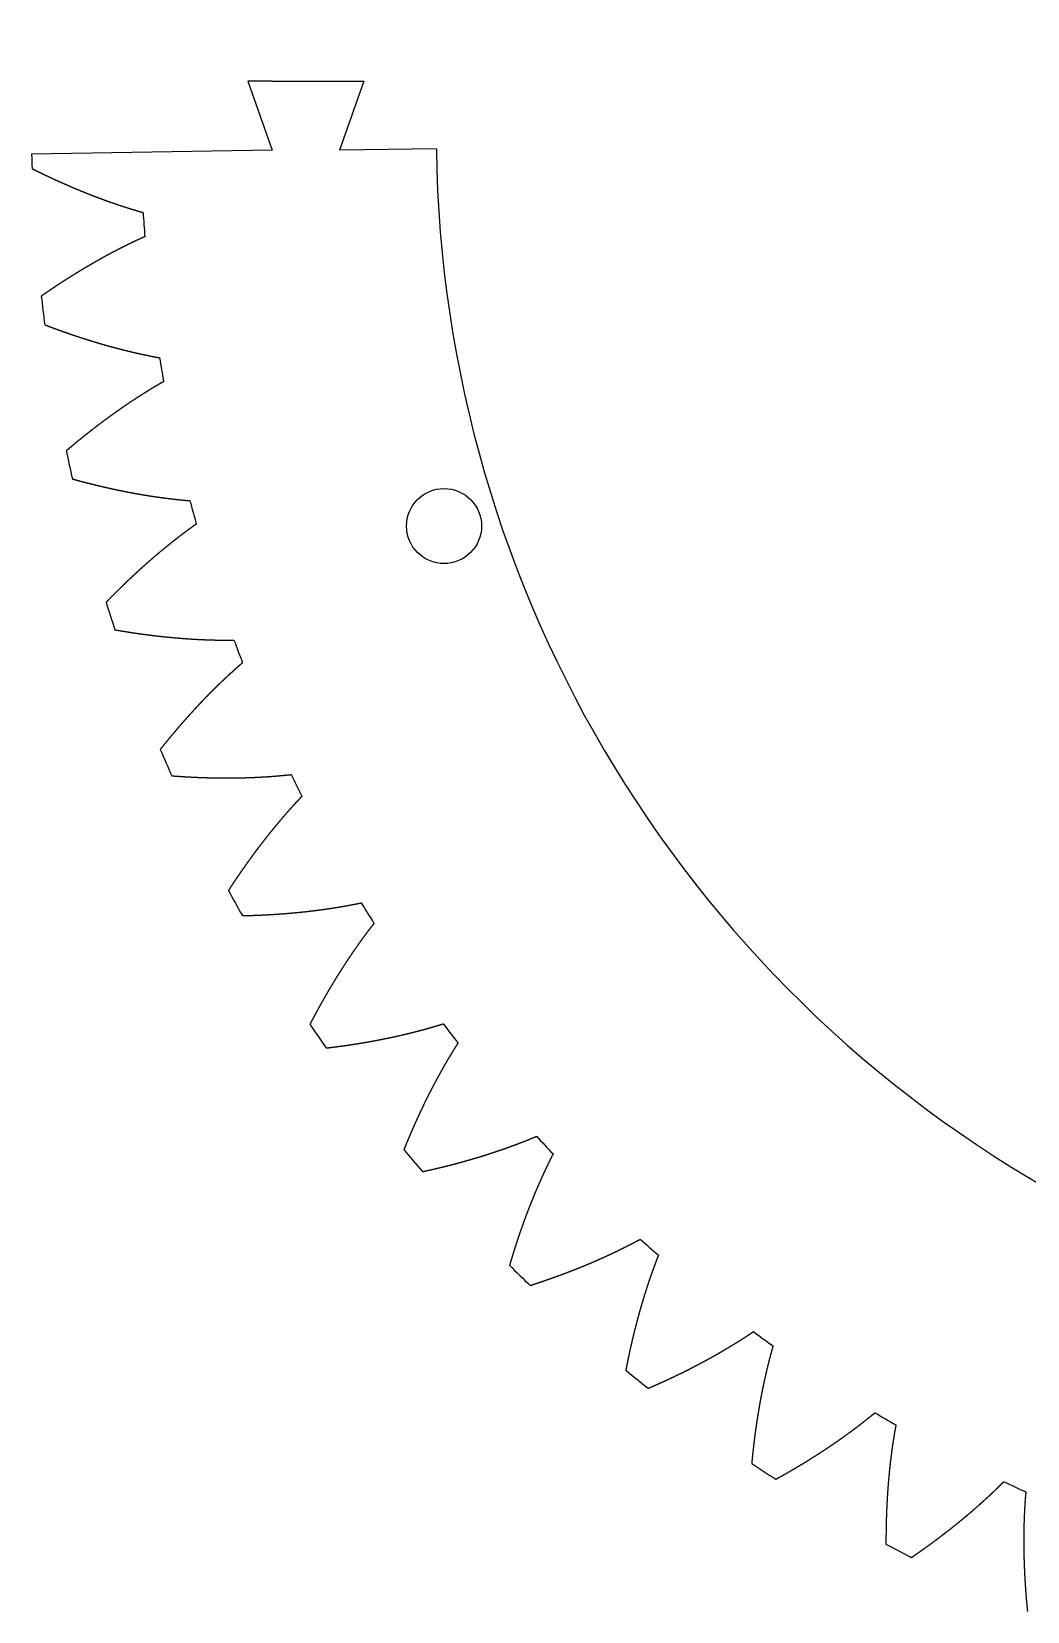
# Model space of a CAD drawing. Header units: millimetres. Extents: x 152 to 351, y -137 to 85.
# Drawn here: x 153.8 to 195, y -3.9 to 61.3 of the extents above; entities that cross this region are included whole.
import ezdxf

# ---------------------------------------------------------------- set-up
doc = ezdxf.new("R2010")
doc.units = ezdxf.units.MM
doc.header["$MEASUREMENT"] = 0

msp = doc.modelspace()

# ---------------------------------------------------------------- linework, layer by layer
at = {"linetype": 'Continuous'}
for p, q in [((163.769, 59.294), (162.769, 59.294)), ((162.769, 59.294), (163.769, 56.434)), ((163.769, 59.294), (166.565, 59.294)), ((166.565, 59.294), (167.565, 59.294)), ((167.565, 59.294), (166.565, 56.434)), ((163.769, 56.434), (153.83, 56.271)), ((170.565, 56.486), (166.565, 56.434))]:
    msp.add_line(p, q, dxfattribs=at)
msp.add_circle((170.88, 40.907), 1.55)
msp.add_circle((170.88, 40.907), 1.55)
for centre, radius, start, end in [((220.811, 57.13), 50.25, 180.73505, 4.80118), ((220.811, 57.13), 50.25, 180.73505, 4.80118), ((220.811, 57.89), 67, 181.38462, 181.89306), ((220.811, 57.89), 67, 181.38462, 181.89306), ((220.811, 57.89), 62.5, 183.69544, 184.61225), ((220.811, 57.89), 62.5, 183.69544, 184.61225), ((220.811, 57.89), 67, 186.41463, 187.43152), ((220.811, 57.89), 67, 186.41463, 187.43152), ((220.811, 57.89), 62.5, 189.2339, 190.15072), ((220.811, 57.89), 62.5, 189.2339, 190.15072), ((220.811, 57.89), 67, 191.95309, 192.96998), ((220.811, 57.89), 67, 191.95309, 192.96998), ((220.811, 57.89), 62.5, 194.77236, 195.68918), ((220.811, 57.89), 62.5, 194.77236, 195.68918), ((220.811, 57.89), 67, 197.49156, 198.50844), ((220.811, 57.89), 67, 197.49156, 198.50844), ((220.811, 57.89), 62.5, 200.31082, 201.22764), ((220.811, 57.89), 62.5, 200.31082, 201.22764), ((220.811, 57.89), 67, 203.03002, 204.04691), ((220.811, 57.89), 67, 203.03002, 204.04691), ((220.811, 57.89), 62.5, 205.84929, 206.7661), ((220.811, 57.89), 62.5, 205.84929, 206.7661), ((220.811, 57.89), 67, 208.56848, 209.58537), ((220.811, 57.89), 67, 208.56848, 209.58537), ((220.811, 57.89), 62.5, 211.38775, 212.30456), ((220.811, 57.89), 62.5, 211.38775, 212.30456), ((220.811, 57.89), 67, 214.10694, 215.12383), ((220.811, 57.89), 67, 214.10694, 215.12383), ((220.811, 57.89), 62.5, 216.92621, 217.84302), ((220.811, 57.89), 62.5, 216.92621, 217.84302), ((220.811, 57.89), 62.5, 222.46467, 223.38148), ((220.811, 57.89), 62.5, 222.46467, 223.38148), ((220.811, 57.89), 67, 219.6454, 220.66229), ((220.811, 57.89), 67, 219.6454, 220.66229), ((220.811, 57.89), 62.5, 228.00313, 228.91995), ((220.811, 57.89), 62.5, 228.00313, 228.91995), ((220.811, 57.89), 67, 225.18386, 226.20075), ((220.811, 57.89), 67, 225.18386, 226.20075), ((220.811, 57.89), 62.5, 233.54159, 234.45841), ((220.811, 57.89), 62.5, 233.54159, 234.45841), ((220.811, 57.89), 67, 230.72233, 231.73921), ((220.811, 57.89), 67, 230.72233, 231.73921), ((220.811, 57.89), 62.5, 239.08006, 239.99687), ((220.811, 57.89), 62.5, 239.08006, 239.99687), ((220.811, 57.89), 67, 236.26079, 237.27768), ((220.811, 57.89), 67, 236.26079, 237.27768), ((220.811, 57.89), 62.5, 244.61852, 245.53533), ((220.811, 57.89), 62.5, 244.61852, 245.53533), ((220.811, 57.89), 67, 241.79925, 242.81614), ((220.811, 57.89), 67, 241.79925, 242.81614)]:
    msp.add_arc(centre, radius, start, end)
for points in [[(153.847, 55.677), (153.867, 55.667), (153.907, 55.647), (153.968, 55.617), (154.048, 55.577), (154.149, 55.528), (154.25, 55.479), (154.351, 55.43), (154.452, 55.382), (154.553, 55.335), (154.654, 55.288), (154.755, 55.241), (154.856, 55.195), (154.958, 55.149), (155.059, 55.103), (155.161, 55.058), (155.262, 55.014), (155.364, 54.969), (155.465, 54.926), (155.567, 54.882), (155.669, 54.839), (155.771, 54.797), (155.873, 54.755), (155.975, 54.714), (156.077, 54.672), (156.179, 54.632), (156.281, 54.592), (156.384, 54.552), (156.486, 54.513), (156.588, 54.474), (156.691, 54.436), (156.793, 54.398), (156.896, 54.361), (156.998, 54.324), (157.101, 54.287), (157.204, 54.252), (157.307, 54.216), (157.409, 54.181), (157.512, 54.147), (157.615, 54.113), (157.718, 54.08), (157.821, 54.047), (157.924, 54.015), (158.028, 53.983), (158.131, 53.952), (158.234, 53.921), (158.317, 53.897), (158.379, 53.879), (158.42, 53.868), (158.441, 53.862)], [(153.847, 55.677), (153.867, 55.667), (153.907, 55.647), (153.968, 55.617), (154.048, 55.577), (154.149, 55.528), (154.25, 55.479), (154.351, 55.43), (154.452, 55.382), (154.553, 55.335), (154.654, 55.288), (154.755, 55.241), (154.856, 55.195), (154.958, 55.149), (155.059, 55.103), (155.161, 55.058), (155.262, 55.014), (155.364, 54.969), (155.465, 54.926), (155.567, 54.882), (155.669, 54.839), (155.771, 54.797), (155.873, 54.755), (155.975, 54.714), (156.077, 54.672), (156.179, 54.632), (156.281, 54.592), (156.384, 54.552), (156.486, 54.513), (156.588, 54.474), (156.691, 54.436), (156.793, 54.398), (156.896, 54.361), (156.998, 54.324), (157.101, 54.287), (157.204, 54.252), (157.307, 54.216), (157.409, 54.181), (157.512, 54.147), (157.615, 54.113), (157.718, 54.08), (157.821, 54.047), (157.924, 54.015), (158.028, 53.983), (158.131, 53.952), (158.234, 53.921), (158.317, 53.897), (158.379, 53.879), (158.42, 53.868), (158.441, 53.862)], [(158.513, 52.864), (158.493, 52.855), (158.454, 52.838), (158.395, 52.811), (158.317, 52.775), (158.219, 52.73), (158.122, 52.684), (158.024, 52.638), (157.927, 52.591), (157.83, 52.544), (157.733, 52.496), (157.636, 52.448), (157.539, 52.399), (157.442, 52.35), (157.346, 52.3), (157.249, 52.249), (157.153, 52.199), (157.057, 52.147), (156.96, 52.096), (156.865, 52.043), (156.769, 51.991), (156.673, 51.938), (156.577, 51.884), (156.482, 51.83), (156.387, 51.775), (156.291, 51.72), (156.196, 51.665), (156.101, 51.609), (156.006, 51.553), (155.912, 51.496), (155.817, 51.439), (155.723, 51.382), (155.628, 51.324), (155.534, 51.265), (155.44, 51.206), (155.346, 51.147), (155.253, 51.087), (155.159, 51.027), (155.065, 50.967), (154.972, 50.906), (154.879, 50.845), (154.786, 50.783), (154.693, 50.721), (154.6, 50.658), (154.507, 50.596), (154.415, 50.532), (154.341, 50.481), (154.285, 50.443), (154.248, 50.417), (154.23, 50.405)], [(158.513, 52.864), (158.493, 52.855), (158.454, 52.838), (158.395, 52.811), (158.317, 52.775), (158.219, 52.73), (158.122, 52.684), (158.024, 52.638), (157.927, 52.591), (157.83, 52.544), (157.733, 52.496), (157.636, 52.448), (157.539, 52.399), (157.442, 52.35), (157.346, 52.3), (157.249, 52.249), (157.153, 52.199), (157.057, 52.147), (156.96, 52.096), (156.865, 52.043), (156.769, 51.991), (156.673, 51.938), (156.577, 51.884), (156.482, 51.83), (156.387, 51.775), (156.291, 51.72), (156.196, 51.665), (156.101, 51.609), (156.006, 51.553), (155.912, 51.496), (155.817, 51.439), (155.723, 51.382), (155.628, 51.324), (155.534, 51.265), (155.44, 51.206), (155.346, 51.147), (155.253, 51.087), (155.159, 51.027), (155.065, 50.967), (154.972, 50.906), (154.879, 50.845), (154.786, 50.783), (154.693, 50.721), (154.6, 50.658), (154.507, 50.596), (154.415, 50.532), (154.341, 50.481), (154.285, 50.443), (154.248, 50.417), (154.23, 50.405)], [(154.373, 49.224), (154.394, 49.216), (154.436, 49.2), (154.499, 49.176), (154.583, 49.144), (154.688, 49.105), (154.793, 49.066), (154.898, 49.028), (155.004, 48.99), (155.109, 48.952), (155.214, 48.915), (155.319, 48.878), (155.424, 48.842), (155.53, 48.806), (155.635, 48.77), (155.74, 48.735), (155.846, 48.701), (155.951, 48.666), (156.057, 48.633), (156.162, 48.599), (156.268, 48.567), (156.373, 48.534), (156.479, 48.502), (156.584, 48.471), (156.69, 48.44), (156.795, 48.409), (156.901, 48.379), (157.006, 48.349), (157.112, 48.32), (157.218, 48.292), (157.323, 48.263), (157.429, 48.236), (157.535, 48.208), (157.641, 48.182), (157.746, 48.155), (157.852, 48.13), (157.958, 48.104), (158.063, 48.08), (158.169, 48.055), (158.275, 48.032), (158.381, 48.008), (158.486, 47.986), (158.592, 47.964), (158.698, 47.942), (158.803, 47.921), (158.909, 47.9), (158.994, 47.884), (159.057, 47.872), (159.099, 47.865), (159.12, 47.861)], [(154.373, 49.224), (154.394, 49.216), (154.436, 49.2), (154.499, 49.176), (154.583, 49.144), (154.688, 49.105), (154.793, 49.066), (154.898, 49.028), (155.004, 48.99), (155.109, 48.952), (155.214, 48.915), (155.319, 48.878), (155.424, 48.842), (155.53, 48.806), (155.635, 48.77), (155.74, 48.735), (155.846, 48.701), (155.951, 48.666), (156.057, 48.633), (156.162, 48.599), (156.268, 48.567), (156.373, 48.534), (156.479, 48.502), (156.584, 48.471), (156.69, 48.44), (156.795, 48.409), (156.901, 48.379), (157.006, 48.349), (157.112, 48.32), (157.218, 48.292), (157.323, 48.263), (157.429, 48.236), (157.535, 48.208), (157.641, 48.182), (157.746, 48.155), (157.852, 48.13), (157.958, 48.104), (158.063, 48.08), (158.169, 48.055), (158.275, 48.032), (158.381, 48.008), (158.486, 47.986), (158.592, 47.964), (158.698, 47.942), (158.803, 47.921), (158.909, 47.9), (158.994, 47.884), (159.057, 47.872), (159.099, 47.865), (159.12, 47.861)], [(159.289, 46.875), (159.27, 46.864), (159.233, 46.843), (159.177, 46.811), (159.103, 46.768), (159.01, 46.713), (158.917, 46.658), (158.824, 46.603), (158.732, 46.547), (158.64, 46.49), (158.548, 46.433), (158.456, 46.376), (158.364, 46.318), (158.273, 46.259), (158.181, 46.201), (158.09, 46.141), (157.999, 46.081), (157.908, 46.021), (157.818, 45.96), (157.727, 45.899), (157.637, 45.837), (157.547, 45.775), (157.457, 45.713), (157.367, 45.65), (157.277, 45.586), (157.188, 45.522), (157.099, 45.458), (157.01, 45.393), (156.921, 45.328), (156.832, 45.262), (156.743, 45.196), (156.655, 45.13), (156.567, 45.063), (156.478, 44.996), (156.391, 44.928), (156.303, 44.86), (156.215, 44.792), (156.128, 44.723), (156.041, 44.654), (155.954, 44.584), (155.867, 44.514), (155.78, 44.444), (155.693, 44.373), (155.607, 44.302), (155.521, 44.23), (155.435, 44.159), (155.366, 44.101), (155.315, 44.057), (155.28, 44.028), (155.263, 44.014)], [(159.289, 46.875), (159.27, 46.864), (159.233, 46.843), (159.177, 46.811), (159.103, 46.768), (159.01, 46.713), (158.917, 46.658), (158.824, 46.603), (158.732, 46.547), (158.64, 46.49), (158.548, 46.433), (158.456, 46.376), (158.364, 46.318), (158.273, 46.259), (158.181, 46.201), (158.09, 46.141), (157.999, 46.081), (157.908, 46.021), (157.818, 45.96), (157.727, 45.899), (157.637, 45.837), (157.547, 45.775), (157.457, 45.713), (157.367, 45.65), (157.277, 45.586), (157.188, 45.522), (157.099, 45.458), (157.01, 45.393), (156.921, 45.328), (156.832, 45.262), (156.743, 45.196), (156.655, 45.13), (156.567, 45.063), (156.478, 44.996), (156.391, 44.928), (156.303, 44.86), (156.215, 44.792), (156.128, 44.723), (156.041, 44.654), (155.954, 44.584), (155.867, 44.514), (155.78, 44.444), (155.693, 44.373), (155.607, 44.302), (155.521, 44.23), (155.435, 44.159), (155.366, 44.101), (155.315, 44.057), (155.28, 44.028), (155.263, 44.014)], [(155.52, 42.852), (155.542, 42.846), (155.585, 42.834), (155.65, 42.817), (155.737, 42.793), (155.845, 42.764), (155.953, 42.736), (156.061, 42.708), (156.17, 42.68), (156.278, 42.653), (156.386, 42.626), (156.495, 42.599), (156.603, 42.573), (156.711, 42.548), (156.819, 42.523), (156.928, 42.498), (157.036, 42.474), (157.144, 42.45), (157.252, 42.426), (157.36, 42.403), (157.469, 42.381), (157.577, 42.359), (157.685, 42.337), (157.793, 42.316), (157.901, 42.295), (158.009, 42.275), (158.117, 42.255), (158.225, 42.236), (158.333, 42.217), (158.441, 42.199), (158.549, 42.181), (158.657, 42.164), (158.765, 42.147), (158.872, 42.13), (158.98, 42.114), (159.088, 42.099), (159.196, 42.084), (159.303, 42.069), (159.411, 42.055), (159.518, 42.042), (159.626, 42.029), (159.733, 42.017), (159.841, 42.005), (159.948, 41.994), (160.055, 41.983), (160.162, 41.973), (160.248, 41.965), (160.312, 41.959), (160.355, 41.956), (160.376, 41.954)], [(155.52, 42.852), (155.542, 42.846), (155.585, 42.834), (155.65, 42.817), (155.737, 42.793), (155.845, 42.764), (155.953, 42.736), (156.061, 42.708), (156.17, 42.68), (156.278, 42.653), (156.386, 42.626), (156.495, 42.599), (156.603, 42.573), (156.711, 42.548), (156.819, 42.523), (156.928, 42.498), (157.036, 42.474), (157.144, 42.45), (157.252, 42.426), (157.36, 42.403), (157.469, 42.381), (157.577, 42.359), (157.685, 42.337), (157.793, 42.316), (157.901, 42.295), (158.009, 42.275), (158.117, 42.255), (158.225, 42.236), (158.333, 42.217), (158.441, 42.199), (158.549, 42.181), (158.657, 42.164), (158.765, 42.147), (158.872, 42.13), (158.98, 42.114), (159.088, 42.099), (159.196, 42.084), (159.303, 42.069), (159.411, 42.055), (159.518, 42.042), (159.626, 42.029), (159.733, 42.017), (159.841, 42.005), (159.948, 41.994), (160.055, 41.983), (160.162, 41.973), (160.248, 41.965), (160.312, 41.959), (160.355, 41.956), (160.376, 41.954)], [(160.639, 40.989), (160.622, 40.976), (160.587, 40.952), (160.534, 40.914), (160.464, 40.864), (160.377, 40.801), (160.29, 40.737), (160.203, 40.673), (160.117, 40.608), (160.03, 40.543), (159.944, 40.478), (159.858, 40.412), (159.773, 40.345), (159.687, 40.278), (159.602, 40.211), (159.517, 40.143), (159.432, 40.074), (159.348, 40.005), (159.263, 39.936), (159.179, 39.867), (159.095, 39.796), (159.011, 39.726), (158.928, 39.655), (158.845, 39.583), (158.762, 39.512), (158.679, 39.439), (158.596, 39.367), (158.514, 39.294), (158.431, 39.22), (158.349, 39.147), (158.267, 39.072), (158.186, 38.998), (158.104, 38.923), (158.023, 38.847), (157.942, 38.771), (157.861, 38.695), (157.781, 38.619), (157.701, 38.542), (157.62, 38.464), (157.54, 38.387), (157.461, 38.309), (157.381, 38.23), (157.302, 38.152), (157.223, 38.072), (157.144, 37.993), (157.065, 37.913), (157.002, 37.849), (156.955, 37.801), (156.924, 37.768), (156.909, 37.752)], [(160.639, 40.989), (160.622, 40.976), (160.587, 40.952), (160.534, 40.914), (160.464, 40.864), (160.377, 40.801), (160.29, 40.737), (160.203, 40.673), (160.117, 40.608), (160.03, 40.543), (159.944, 40.478), (159.858, 40.412), (159.773, 40.345), (159.687, 40.278), (159.602, 40.211), (159.517, 40.143), (159.432, 40.074), (159.348, 40.005), (159.263, 39.936), (159.179, 39.867), (159.095, 39.796), (159.011, 39.726), (158.928, 39.655), (158.845, 39.583), (158.762, 39.512), (158.679, 39.439), (158.596, 39.367), (158.514, 39.294), (158.431, 39.22), (158.349, 39.147), (158.267, 39.072), (158.186, 38.998), (158.104, 38.923), (158.023, 38.847), (157.942, 38.771), (157.861, 38.695), (157.781, 38.619), (157.701, 38.542), (157.62, 38.464), (157.54, 38.387), (157.461, 38.309), (157.381, 38.23), (157.302, 38.152), (157.223, 38.072), (157.144, 37.993), (157.065, 37.913), (157.002, 37.849), (156.955, 37.801), (156.924, 37.768), (156.909, 37.752)], [(157.276, 36.621), (157.298, 36.617), (157.342, 36.61), (157.409, 36.598), (157.497, 36.583), (157.608, 36.565), (157.719, 36.547), (157.829, 36.529), (157.939, 36.512), (158.05, 36.495), (158.16, 36.479), (158.271, 36.463), (158.381, 36.448), (158.491, 36.433), (158.601, 36.418), (158.711, 36.404), (158.822, 36.39), (158.932, 36.377), (159.041, 36.364), (159.151, 36.352), (159.261, 36.34), (159.371, 36.328), (159.481, 36.317), (159.59, 36.307), (159.7, 36.297), (159.809, 36.287), (159.919, 36.278), (160.028, 36.269), (160.137, 36.26), (160.247, 36.253), (160.356, 36.245), (160.465, 36.238), (160.574, 36.232), (160.683, 36.226), (160.791, 36.22), (160.9, 36.215), (161.009, 36.211), (161.117, 36.207), (161.226, 36.203), (161.334, 36.2), (161.442, 36.198), (161.55, 36.196), (161.658, 36.195), (161.766, 36.194), (161.874, 36.193), (161.982, 36.193), (162.068, 36.194), (162.132, 36.195), (162.175, 36.195), (162.197, 36.195)], [(157.276, 36.621), (157.298, 36.617), (157.342, 36.61), (157.409, 36.598), (157.497, 36.583), (157.608, 36.565), (157.719, 36.547), (157.829, 36.529), (157.939, 36.512), (158.05, 36.495), (158.16, 36.479), (158.271, 36.463), (158.381, 36.448), (158.491, 36.433), (158.601, 36.418), (158.711, 36.404), (158.822, 36.39), (158.932, 36.377), (159.041, 36.364), (159.151, 36.352), (159.261, 36.34), (159.371, 36.328), (159.481, 36.317), (159.59, 36.307), (159.7, 36.297), (159.809, 36.287), (159.919, 36.278), (160.028, 36.269), (160.137, 36.26), (160.247, 36.253), (160.356, 36.245), (160.465, 36.238), (160.574, 36.232), (160.683, 36.226), (160.791, 36.22), (160.9, 36.215), (161.009, 36.211), (161.117, 36.207), (161.226, 36.203), (161.334, 36.2), (161.442, 36.198), (161.55, 36.196), (161.658, 36.195), (161.766, 36.194), (161.874, 36.193), (161.982, 36.193), (162.068, 36.194), (162.132, 36.195), (162.175, 36.195), (162.197, 36.195)], [(162.551, 35.26), (162.535, 35.246), (162.502, 35.218), (162.454, 35.176), (162.389, 35.119), (162.308, 35.048), (162.228, 34.976), (162.148, 34.904), (162.068, 34.831), (161.988, 34.758), (161.909, 34.684), (161.83, 34.61), (161.751, 34.536), (161.672, 34.461), (161.594, 34.386), (161.516, 34.31), (161.438, 34.234), (161.361, 34.157), (161.283, 34.08), (161.206, 34.002), (161.13, 33.924), (161.053, 33.846), (160.977, 33.767), (160.901, 33.688), (160.825, 33.609), (160.749, 33.529), (160.674, 33.449), (160.599, 33.368), (160.524, 33.287), (160.45, 33.206), (160.376, 33.124), (160.302, 33.042), (160.228, 32.959), (160.154, 32.876), (160.081, 32.793), (160.008, 32.709), (159.935, 32.625), (159.863, 32.541), (159.79, 32.456), (159.718, 32.371), (159.646, 32.286), (159.575, 32.2), (159.503, 32.114), (159.432, 32.028), (159.361, 31.941), (159.291, 31.854), (159.235, 31.784), (159.192, 31.731), (159.164, 31.696), (159.15, 31.679)], [(162.551, 35.26), (162.535, 35.246), (162.502, 35.218), (162.454, 35.176), (162.389, 35.119), (162.308, 35.048), (162.228, 34.976), (162.148, 34.904), (162.068, 34.831), (161.988, 34.758), (161.909, 34.684), (161.83, 34.61), (161.751, 34.536), (161.672, 34.461), (161.594, 34.386), (161.516, 34.31), (161.438, 34.234), (161.361, 34.157), (161.283, 34.08), (161.206, 34.002), (161.13, 33.924), (161.053, 33.846), (160.977, 33.767), (160.901, 33.688), (160.825, 33.609), (160.749, 33.529), (160.674, 33.449), (160.599, 33.368), (160.524, 33.287), (160.45, 33.206), (160.376, 33.124), (160.302, 33.042), (160.228, 32.959), (160.154, 32.876), (160.081, 32.793), (160.008, 32.709), (159.935, 32.625), (159.863, 32.541), (159.79, 32.456), (159.718, 32.371), (159.646, 32.286), (159.575, 32.2), (159.503, 32.114), (159.432, 32.028), (159.361, 31.941), (159.291, 31.854), (159.235, 31.784), (159.192, 31.731), (159.164, 31.696), (159.15, 31.679)], [(159.625, 30.589), (159.648, 30.587), (159.693, 30.583), (159.76, 30.578), (159.849, 30.572), (159.961, 30.564), (160.073, 30.557), (160.185, 30.55), (160.296, 30.544), (160.408, 30.538), (160.519, 30.532), (160.631, 30.527), (160.742, 30.523), (160.853, 30.518), (160.964, 30.514), (161.075, 30.511), (161.186, 30.508), (161.297, 30.505), (161.407, 30.503), (161.518, 30.501), (161.628, 30.5), (161.739, 30.499), (161.849, 30.499), (161.959, 30.499), (162.069, 30.499), (162.179, 30.5), (162.289, 30.502), (162.399, 30.503), (162.508, 30.506), (162.618, 30.508), (162.727, 30.512), (162.836, 30.515), (162.945, 30.519), (163.054, 30.524), (163.163, 30.529), (163.272, 30.534), (163.38, 30.54), (163.489, 30.547), (163.597, 30.554), (163.705, 30.561), (163.813, 30.569), (163.921, 30.578), (164.028, 30.587), (164.136, 30.596), (164.243, 30.606), (164.35, 30.617), (164.436, 30.626), (164.5, 30.633), (164.543, 30.637), (164.564, 30.64)], [(159.625, 30.589), (159.648, 30.587), (159.693, 30.583), (159.76, 30.578), (159.849, 30.572), (159.961, 30.564), (160.073, 30.557), (160.185, 30.55), (160.296, 30.544), (160.408, 30.538), (160.519, 30.532), (160.631, 30.527), (160.742, 30.523), (160.853, 30.518), (160.964, 30.514), (161.075, 30.511), (161.186, 30.508), (161.297, 30.505), (161.407, 30.503), (161.518, 30.501), (161.628, 30.5), (161.739, 30.499), (161.849, 30.499), (161.959, 30.499), (162.069, 30.499), (162.179, 30.5), (162.289, 30.502), (162.399, 30.503), (162.508, 30.506), (162.618, 30.508), (162.727, 30.512), (162.836, 30.515), (162.945, 30.519), (163.054, 30.524), (163.163, 30.529), (163.272, 30.534), (163.38, 30.54), (163.489, 30.547), (163.597, 30.554), (163.705, 30.561), (163.813, 30.569), (163.921, 30.578), (164.028, 30.587), (164.136, 30.596), (164.243, 30.606), (164.35, 30.617), (164.436, 30.626), (164.5, 30.633), (164.543, 30.637), (164.564, 30.64)], [(165.007, 29.743), (164.992, 29.728), (164.963, 29.697), (164.918, 29.65), (164.859, 29.587), (164.786, 29.508), (164.713, 29.429), (164.64, 29.349), (164.568, 29.269), (164.495, 29.189), (164.423, 29.108), (164.352, 29.027), (164.281, 28.945), (164.21, 28.863), (164.139, 28.78), (164.069, 28.697), (163.999, 28.614), (163.929, 28.53), (163.859, 28.446), (163.79, 28.361), (163.721, 28.276), (163.653, 28.191), (163.584, 28.105), (163.516, 28.019), (163.448, 27.933), (163.381, 27.846), (163.314, 27.759), (163.247, 27.671), (163.18, 27.583), (163.114, 27.495), (163.048, 27.407), (162.982, 27.318), (162.917, 27.229), (162.852, 27.139), (162.787, 27.049), (162.722, 26.959), (162.658, 26.868), (162.594, 26.777), (162.53, 26.686), (162.466, 26.594), (162.403, 26.502), (162.34, 26.41), (162.277, 26.318), (162.215, 26.225), (162.153, 26.131), (162.091, 26.038), (162.042, 25.963), (162.005, 25.907), (161.98, 25.869), (161.968, 25.85)], [(165.007, 29.743), (164.992, 29.728), (164.963, 29.697), (164.918, 29.65), (164.859, 29.587), (164.786, 29.508), (164.713, 29.429), (164.64, 29.349), (164.568, 29.269), (164.495, 29.189), (164.423, 29.108), (164.352, 29.027), (164.281, 28.945), (164.21, 28.863), (164.139, 28.78), (164.069, 28.697), (163.999, 28.614), (163.929, 28.53), (163.859, 28.446), (163.79, 28.361), (163.721, 28.276), (163.653, 28.191), (163.584, 28.105), (163.516, 28.019), (163.448, 27.933), (163.381, 27.846), (163.314, 27.759), (163.247, 27.671), (163.18, 27.583), (163.114, 27.495), (163.048, 27.407), (162.982, 27.318), (162.917, 27.229), (162.852, 27.139), (162.787, 27.049), (162.722, 26.959), (162.658, 26.868), (162.594, 26.777), (162.53, 26.686), (162.466, 26.594), (162.403, 26.502), (162.34, 26.41), (162.277, 26.318), (162.215, 26.225), (162.153, 26.131), (162.091, 26.038), (162.042, 25.963), (162.005, 25.907), (161.98, 25.869), (161.968, 25.85)], [(162.546, 24.811), (162.568, 24.811), (162.613, 24.812), (162.681, 24.814), (162.77, 24.816), (162.883, 24.819), (162.995, 24.823), (163.106, 24.827), (163.218, 24.831), (163.33, 24.836), (163.441, 24.841), (163.552, 24.847), (163.664, 24.853), (163.775, 24.859), (163.886, 24.866), (163.996, 24.873), (164.107, 24.881), (164.218, 24.889), (164.328, 24.898), (164.438, 24.907), (164.548, 24.916), (164.658, 24.926), (164.768, 24.936), (164.878, 24.947), (164.987, 24.958), (165.096, 24.969), (165.206, 24.981), (165.315, 24.994), (165.423, 25.006), (165.532, 25.02), (165.641, 25.033), (165.749, 25.048), (165.857, 25.062), (165.965, 25.077), (166.073, 25.093), (166.18, 25.109), (166.288, 25.125), (166.395, 25.142), (166.502, 25.16), (166.609, 25.177), (166.716, 25.196), (166.822, 25.215), (166.929, 25.234), (167.035, 25.254), (167.14, 25.274), (167.246, 25.295), (167.33, 25.312), (167.394, 25.325), (167.436, 25.334), (167.457, 25.338)], [(162.546, 24.811), (162.568, 24.811), (162.613, 24.812), (162.681, 24.814), (162.77, 24.816), (162.883, 24.819), (162.995, 24.823), (163.106, 24.827), (163.218, 24.831), (163.33, 24.836), (163.441, 24.841), (163.552, 24.847), (163.664, 24.853), (163.775, 24.859), (163.886, 24.866), (163.996, 24.873), (164.107, 24.881), (164.218, 24.889), (164.328, 24.898), (164.438, 24.907), (164.548, 24.916), (164.658, 24.926), (164.768, 24.936), (164.878, 24.947), (164.987, 24.958), (165.096, 24.969), (165.206, 24.981), (165.315, 24.994), (165.423, 25.006), (165.532, 25.02), (165.641, 25.033), (165.749, 25.048), (165.857, 25.062), (165.965, 25.077), (166.073, 25.093), (166.18, 25.109), (166.288, 25.125), (166.395, 25.142), (166.502, 25.16), (166.609, 25.177), (166.716, 25.196), (166.822, 25.215), (166.929, 25.234), (167.035, 25.254), (167.14, 25.274), (167.246, 25.295), (167.33, 25.312), (167.394, 25.325), (167.436, 25.334), (167.457, 25.338)], [(167.984, 24.489), (167.971, 24.472), (167.945, 24.438), (167.905, 24.387), (167.852, 24.319), (167.787, 24.234), (167.722, 24.148), (167.657, 24.061), (167.592, 23.975), (167.528, 23.888), (167.465, 23.8), (167.401, 23.712), (167.338, 23.624), (167.275, 23.535), (167.213, 23.446), (167.151, 23.357), (167.089, 23.267), (167.028, 23.177), (166.967, 23.087), (166.906, 22.996), (166.846, 22.905), (166.786, 22.813), (166.726, 22.721), (166.667, 22.629), (166.608, 22.536), (166.549, 22.444), (166.49, 22.35), (166.432, 22.257), (166.374, 22.163), (166.317, 22.069), (166.26, 21.974), (166.203, 21.879), (166.146, 21.784), (166.09, 21.689), (166.034, 21.593), (165.978, 21.497), (165.923, 21.4), (165.868, 21.304), (165.813, 21.207), (165.759, 21.109), (165.705, 21.012), (165.651, 20.914), (165.598, 20.816), (165.545, 20.717), (165.492, 20.618), (165.439, 20.519), (165.397, 20.44), (165.366, 20.38), (165.345, 20.34), (165.335, 20.32)], [(167.984, 24.489), (167.971, 24.472), (167.945, 24.438), (167.905, 24.387), (167.852, 24.319), (167.787, 24.234), (167.722, 24.148), (167.657, 24.061), (167.592, 23.975), (167.528, 23.888), (167.465, 23.8), (167.401, 23.712), (167.338, 23.624), (167.275, 23.535), (167.213, 23.446), (167.151, 23.357), (167.089, 23.267), (167.028, 23.177), (166.967, 23.087), (166.906, 22.996), (166.846, 22.905), (166.786, 22.813), (166.726, 22.721), (166.667, 22.629), (166.608, 22.536), (166.549, 22.444), (166.49, 22.35), (166.432, 22.257), (166.374, 22.163), (166.317, 22.069), (166.26, 21.974), (166.203, 21.879), (166.146, 21.784), (166.09, 21.689), (166.034, 21.593), (165.978, 21.497), (165.923, 21.4), (165.868, 21.304), (165.813, 21.207), (165.759, 21.109), (165.705, 21.012), (165.651, 20.914), (165.598, 20.816), (165.545, 20.717), (165.492, 20.618), (165.439, 20.519), (165.397, 20.44), (165.366, 20.38), (165.345, 20.34), (165.335, 20.32)], [(166.011, 19.342), (166.033, 19.344), (166.078, 19.35), (166.144, 19.358), (166.234, 19.369), (166.345, 19.383), (166.456, 19.397), (166.567, 19.412), (166.678, 19.427), (166.788, 19.443), (166.899, 19.459), (167.009, 19.475), (167.119, 19.492), (167.229, 19.509), (167.339, 19.526), (167.448, 19.544), (167.558, 19.563), (167.667, 19.581), (167.776, 19.6), (167.885, 19.62), (167.993, 19.64), (168.102, 19.66), (168.21, 19.681), (168.318, 19.702), (168.426, 19.724), (168.534, 19.746), (168.641, 19.768), (168.749, 19.791), (168.856, 19.814), (168.963, 19.838), (169.069, 19.862), (169.176, 19.887), (169.282, 19.912), (169.388, 19.937), (169.494, 19.963), (169.599, 19.989), (169.705, 20.016), (169.81, 20.043), (169.915, 20.071), (170.019, 20.099), (170.124, 20.128), (170.228, 20.157), (170.332, 20.186), (170.435, 20.216), (170.539, 20.247), (170.642, 20.277), (170.724, 20.303), (170.786, 20.322), (170.827, 20.334), (170.847, 20.341)], [(166.011, 19.342), (166.033, 19.344), (166.078, 19.35), (166.144, 19.358), (166.234, 19.369), (166.345, 19.383), (166.456, 19.397), (166.567, 19.412), (166.678, 19.427), (166.788, 19.443), (166.899, 19.459), (167.009, 19.475), (167.119, 19.492), (167.229, 19.509), (167.339, 19.526), (167.448, 19.544), (167.558, 19.563), (167.667, 19.581), (167.776, 19.6), (167.885, 19.62), (167.993, 19.64), (168.102, 19.66), (168.21, 19.681), (168.318, 19.702), (168.426, 19.724), (168.534, 19.746), (168.641, 19.768), (168.749, 19.791), (168.856, 19.814), (168.963, 19.838), (169.069, 19.862), (169.176, 19.887), (169.282, 19.912), (169.388, 19.937), (169.494, 19.963), (169.599, 19.989), (169.705, 20.016), (169.81, 20.043), (169.915, 20.071), (170.019, 20.099), (170.124, 20.128), (170.228, 20.157), (170.332, 20.186), (170.435, 20.216), (170.539, 20.247), (170.642, 20.277), (170.724, 20.303), (170.786, 20.322), (170.827, 20.334), (170.847, 20.341)], [(171.455, 19.546), (171.443, 19.528), (171.42, 19.492), (171.385, 19.437), (171.34, 19.365), (171.283, 19.273), (171.226, 19.181), (171.17, 19.089), (171.114, 18.997), (171.059, 18.904), (171.004, 18.811), (170.949, 18.717), (170.895, 18.623), (170.841, 18.529), (170.788, 18.434), (170.734, 18.339), (170.682, 18.244), (170.629, 18.148), (170.577, 18.052), (170.526, 17.956), (170.474, 17.86), (170.423, 17.763), (170.373, 17.665), (170.323, 17.568), (170.273, 17.47), (170.223, 17.372), (170.174, 17.274), (170.125, 17.175), (170.077, 17.076), (170.029, 16.976), (169.981, 16.877), (169.933, 16.777), (169.886, 16.677), (169.839, 16.576), (169.793, 16.476), (169.747, 16.375), (169.701, 16.273), (169.656, 16.172), (169.611, 16.07), (169.566, 15.968), (169.522, 15.865), (169.477, 15.763), (169.434, 15.66), (169.39, 15.557), (169.347, 15.453), (169.304, 15.35), (169.271, 15.267), (169.245, 15.204), (169.228, 15.163), (169.22, 15.142)], [(171.455, 19.546), (171.443, 19.528), (171.42, 19.492), (171.385, 19.437), (171.34, 19.365), (171.283, 19.273), (171.226, 19.181), (171.17, 19.089), (171.114, 18.997), (171.059, 18.904), (171.004, 18.811), (170.949, 18.717), (170.895, 18.623), (170.841, 18.529), (170.788, 18.434), (170.734, 18.339), (170.682, 18.244), (170.629, 18.148), (170.577, 18.052), (170.526, 17.956), (170.474, 17.86), (170.423, 17.763), (170.373, 17.665), (170.323, 17.568), (170.273, 17.47), (170.223, 17.372), (170.174, 17.274), (170.125, 17.175), (170.077, 17.076), (170.029, 16.976), (169.981, 16.877), (169.933, 16.777), (169.886, 16.677), (169.839, 16.576), (169.793, 16.476), (169.747, 16.375), (169.701, 16.273), (169.656, 16.172), (169.611, 16.07), (169.566, 15.968), (169.522, 15.865), (169.477, 15.763), (169.434, 15.66), (169.39, 15.557), (169.347, 15.453), (169.304, 15.35), (169.271, 15.267), (169.245, 15.204), (169.228, 15.163), (169.22, 15.142)], [(169.987, 14.233), (170.009, 14.238), (170.053, 14.247), (170.119, 14.262), (170.206, 14.281), (170.316, 14.306), (170.425, 14.331), (170.534, 14.356), (170.642, 14.382), (170.751, 14.408), (170.859, 14.435), (170.968, 14.462), (171.076, 14.489), (171.183, 14.517), (171.291, 14.545), (171.398, 14.573), (171.505, 14.602), (171.612, 14.631), (171.719, 14.661), (171.825, 14.691), (171.932, 14.721), (172.038, 14.752), (172.143, 14.783), (172.249, 14.814), (172.354, 14.846), (172.459, 14.878), (172.564, 14.911), (172.669, 14.944), (172.773, 14.978), (172.877, 15.012), (172.981, 15.046), (173.085, 15.081), (173.188, 15.116), (173.291, 15.151), (173.394, 15.187), (173.496, 15.224), (173.599, 15.26), (173.701, 15.298), (173.802, 15.335), (173.904, 15.373), (174.005, 15.412), (174.106, 15.451), (174.206, 15.49), (174.307, 15.53), (174.407, 15.57), (174.506, 15.611), (174.586, 15.644), (174.645, 15.669), (174.685, 15.686), (174.705, 15.694)], [(169.987, 14.233), (170.009, 14.238), (170.053, 14.247), (170.119, 14.262), (170.206, 14.281), (170.316, 14.306), (170.425, 14.331), (170.534, 14.356), (170.642, 14.382), (170.751, 14.408), (170.859, 14.435), (170.968, 14.462), (171.076, 14.489), (171.183, 14.517), (171.291, 14.545), (171.398, 14.573), (171.505, 14.602), (171.612, 14.631), (171.719, 14.661), (171.825, 14.691), (171.932, 14.721), (172.038, 14.752), (172.143, 14.783), (172.249, 14.814), (172.354, 14.846), (172.459, 14.878), (172.564, 14.911), (172.669, 14.944), (172.773, 14.978), (172.877, 15.012), (172.981, 15.046), (173.085, 15.081), (173.188, 15.116), (173.291, 15.151), (173.394, 15.187), (173.496, 15.224), (173.599, 15.26), (173.701, 15.298), (173.802, 15.335), (173.904, 15.373), (174.005, 15.412), (174.106, 15.451), (174.206, 15.49), (174.307, 15.53), (174.407, 15.57), (174.506, 15.611), (174.586, 15.644), (174.645, 15.669), (174.685, 15.686), (174.705, 15.694)], [(175.386, 14.962), (175.376, 14.943), (175.356, 14.904), (175.327, 14.847), (175.289, 14.77), (175.241, 14.673), (175.193, 14.577), (175.146, 14.479), (175.1, 14.382), (175.054, 14.284), (175.008, 14.186), (174.963, 14.088), (174.918, 13.989), (174.873, 13.89), (174.829, 13.791), (174.785, 13.691), (174.742, 13.591), (174.699, 13.491), (174.657, 13.39), (174.615, 13.289), (174.573, 13.188), (174.531, 13.087), (174.49, 12.985), (174.45, 12.883), (174.41, 12.781), (174.37, 12.679), (174.33, 12.576), (174.291, 12.473), (174.253, 12.37), (174.214, 12.266), (174.176, 12.163), (174.139, 12.059), (174.102, 11.954), (174.065, 11.85), (174.028, 11.745), (173.992, 11.64), (173.956, 11.535), (173.921, 11.429), (173.886, 11.324), (173.851, 11.218), (173.817, 11.112), (173.783, 11.005), (173.749, 10.899), (173.716, 10.792), (173.683, 10.685), (173.651, 10.577), (173.625, 10.491), (173.606, 10.427), (173.593, 10.384), (173.587, 10.362)], [(175.386, 14.962), (175.376, 14.943), (175.356, 14.904), (175.327, 14.847), (175.289, 14.77), (175.241, 14.673), (175.193, 14.577), (175.146, 14.479), (175.1, 14.382), (175.054, 14.284), (175.008, 14.186), (174.963, 14.088), (174.918, 13.989), (174.873, 13.89), (174.829, 13.791), (174.785, 13.691), (174.742, 13.591), (174.699, 13.491), (174.657, 13.39), (174.615, 13.289), (174.573, 13.188), (174.531, 13.087), (174.49, 12.985), (174.45, 12.883), (174.41, 12.781), (174.37, 12.679), (174.33, 12.576), (174.291, 12.473), (174.253, 12.37), (174.214, 12.266), (174.176, 12.163), (174.139, 12.059), (174.102, 11.954), (174.065, 11.85), (174.028, 11.745), (173.992, 11.64), (173.956, 11.535), (173.921, 11.429), (173.886, 11.324), (173.851, 11.218), (173.817, 11.112), (173.783, 11.005), (173.749, 10.899), (173.716, 10.792), (173.683, 10.685), (173.651, 10.577), (173.625, 10.491), (173.606, 10.427), (173.593, 10.384), (173.587, 10.362)], [(174.438, 9.531), (174.459, 9.538), (174.502, 9.552), (174.566, 9.573), (174.651, 9.601), (174.758, 9.636), (174.864, 9.671), (174.97, 9.707), (175.076, 9.743), (175.181, 9.78), (175.287, 9.817), (175.392, 9.854), (175.497, 9.891), (175.601, 9.929), (175.705, 9.968), (175.81, 10.006), (175.913, 10.045), (176.017, 10.085), (176.12, 10.124), (176.223, 10.164), (176.326, 10.205), (176.429, 10.246), (176.531, 10.287), (176.633, 10.328), (176.735, 10.37), (176.836, 10.413), (176.937, 10.455), (177.038, 10.498), (177.139, 10.542), (177.239, 10.586), (177.339, 10.63), (177.439, 10.674), (177.539, 10.719), (177.638, 10.765), (177.737, 10.81), (177.835, 10.856), (177.933, 10.903), (178.031, 10.95), (178.129, 10.997), (178.226, 11.045), (178.323, 11.093), (178.42, 11.141), (178.516, 11.19), (178.612, 11.24), (178.708, 11.289), (178.803, 11.339), (178.879, 11.38), (178.936, 11.41), (178.974, 11.431), (178.992, 11.441)], [(174.438, 9.531), (174.459, 9.538), (174.502, 9.552), (174.566, 9.573), (174.651, 9.601), (174.758, 9.636), (174.864, 9.671), (174.97, 9.707), (175.076, 9.743), (175.181, 9.78), (175.287, 9.817), (175.392, 9.854), (175.497, 9.891), (175.601, 9.929), (175.705, 9.968), (175.81, 10.006), (175.913, 10.045), (176.017, 10.085), (176.12, 10.124), (176.223, 10.164), (176.326, 10.205), (176.429, 10.246), (176.531, 10.287), (176.633, 10.328), (176.735, 10.37), (176.836, 10.413), (176.937, 10.455), (177.038, 10.498), (177.139, 10.542), (177.239, 10.586), (177.339, 10.63), (177.439, 10.674), (177.539, 10.719), (177.638, 10.765), (177.737, 10.81), (177.835, 10.856), (177.933, 10.903), (178.031, 10.95), (178.129, 10.997), (178.226, 11.045), (178.323, 11.093), (178.42, 11.141), (178.516, 11.19), (178.612, 11.24), (178.708, 11.289), (178.803, 11.339), (178.879, 11.38), (178.936, 11.41), (178.974, 11.431), (178.992, 11.441)], [(179.741, 10.778), (179.733, 10.758), (179.717, 10.718), (179.694, 10.658), (179.663, 10.578), (179.625, 10.477), (179.587, 10.376), (179.549, 10.275), (179.512, 10.173), (179.476, 10.072), (179.44, 9.97), (179.404, 9.867), (179.369, 9.765), (179.334, 9.662), (179.3, 9.559), (179.266, 9.455), (179.233, 9.352), (179.2, 9.248), (179.167, 9.143), (179.135, 9.039), (179.103, 8.934), (179.072, 8.83), (179.041, 8.724), (179.01, 8.619), (178.98, 8.513), (178.95, 8.408), (178.921, 8.302), (178.892, 8.195), (178.863, 8.089), (178.835, 7.982), (178.807, 7.875), (178.78, 7.768), (178.753, 7.661), (178.726, 7.553), (178.7, 7.445), (178.674, 7.337), (178.649, 7.229), (178.624, 7.121), (178.599, 7.012), (178.575, 6.903), (178.551, 6.794), (178.528, 6.685), (178.504, 6.576), (178.482, 6.466), (178.459, 6.357), (178.437, 6.247), (178.42, 6.159), (178.407, 6.092), (178.398, 6.048), (178.394, 6.026)], [(179.741, 10.778), (179.733, 10.758), (179.717, 10.718), (179.694, 10.658), (179.663, 10.578), (179.625, 10.477), (179.587, 10.376), (179.549, 10.275), (179.512, 10.173), (179.476, 10.072), (179.44, 9.97), (179.404, 9.867), (179.369, 9.765), (179.334, 9.662), (179.3, 9.559), (179.266, 9.455), (179.233, 9.352), (179.2, 9.248), (179.167, 9.143), (179.135, 9.039), (179.103, 8.934), (179.072, 8.83), (179.041, 8.724), (179.01, 8.619), (178.98, 8.513), (178.95, 8.408), (178.921, 8.302), (178.892, 8.195), (178.863, 8.089), (178.835, 7.982), (178.807, 7.875), (178.78, 7.768), (178.753, 7.661), (178.726, 7.553), (178.7, 7.445), (178.674, 7.337), (178.649, 7.229), (178.624, 7.121), (178.599, 7.012), (178.575, 6.903), (178.551, 6.794), (178.528, 6.685), (178.504, 6.576), (178.482, 6.466), (178.459, 6.357), (178.437, 6.247), (178.42, 6.159), (178.407, 6.092), (178.398, 6.048), (178.394, 6.026)], [(179.321, 5.282), (179.342, 5.29), (179.383, 5.308), (179.445, 5.335), (179.527, 5.371), (179.63, 5.416), (179.732, 5.462), (179.834, 5.508), (179.936, 5.554), (180.038, 5.6), (180.139, 5.647), (180.24, 5.695), (180.341, 5.742), (180.441, 5.79), (180.541, 5.838), (180.641, 5.887), (180.741, 5.935), (180.84, 5.985), (180.939, 6.034), (181.038, 6.084), (181.136, 6.134), (181.234, 6.185), (181.332, 6.236), (181.43, 6.287), (181.527, 6.338), (181.624, 6.39), (181.72, 6.442), (181.817, 6.495), (181.913, 6.548), (182.008, 6.601), (182.104, 6.655), (182.199, 6.709), (182.293, 6.763), (182.388, 6.818), (182.481, 6.873), (182.575, 6.928), (182.668, 6.984), (182.761, 7.04), (182.854, 7.097), (182.946, 7.153), (183.038, 7.211), (183.13, 7.268), (183.221, 7.326), (183.312, 7.385), (183.402, 7.443), (183.492, 7.502), (183.564, 7.55), (183.617, 7.586), (183.653, 7.61), (183.671, 7.622)], [(179.321, 5.282), (179.342, 5.29), (179.383, 5.308), (179.445, 5.335), (179.527, 5.371), (179.63, 5.416), (179.732, 5.462), (179.834, 5.508), (179.936, 5.554), (180.038, 5.6), (180.139, 5.647), (180.24, 5.695), (180.341, 5.742), (180.441, 5.79), (180.541, 5.838), (180.641, 5.887), (180.741, 5.935), (180.84, 5.985), (180.939, 6.034), (181.038, 6.084), (181.136, 6.134), (181.234, 6.185), (181.332, 6.236), (181.43, 6.287), (181.527, 6.338), (181.624, 6.39), (181.72, 6.442), (181.817, 6.495), (181.913, 6.548), (182.008, 6.601), (182.104, 6.655), (182.199, 6.709), (182.293, 6.763), (182.388, 6.818), (182.481, 6.873), (182.575, 6.928), (182.668, 6.984), (182.761, 7.04), (182.854, 7.097), (182.946, 7.153), (183.038, 7.211), (183.13, 7.268), (183.221, 7.326), (183.312, 7.385), (183.402, 7.443), (183.492, 7.502), (183.564, 7.55), (183.617, 7.586), (183.653, 7.61), (183.671, 7.622)], [(184.48, 7.034), (184.474, 7.013), (184.462, 6.972), (184.444, 6.91), (184.421, 6.827), (184.393, 6.723), (184.365, 6.619), (184.337, 6.515), (184.31, 6.41), (184.284, 6.305), (184.258, 6.2), (184.232, 6.095), (184.207, 5.99), (184.183, 5.884), (184.158, 5.778), (184.135, 5.672), (184.111, 5.565), (184.089, 5.459), (184.066, 5.352), (184.044, 5.245), (184.023, 5.138), (184.001, 5.03), (183.981, 4.923), (183.961, 4.815), (183.941, 4.707), (183.921, 4.599), (183.902, 4.49), (183.884, 4.382), (183.866, 4.273), (183.848, 4.164), (183.831, 4.055), (183.814, 3.945), (183.797, 3.836), (183.781, 3.726), (183.765, 3.617), (183.75, 3.507), (183.735, 3.396), (183.721, 3.286), (183.707, 3.176), (183.693, 3.065), (183.68, 2.954), (183.667, 2.843), (183.654, 2.732), (183.642, 2.621), (183.631, 2.51), (183.619, 2.398), (183.611, 2.309), (183.604, 2.242), (183.6, 2.197), (183.598, 2.175)], [(184.48, 7.034), (184.474, 7.013), (184.462, 6.972), (184.444, 6.91), (184.421, 6.827), (184.393, 6.723), (184.365, 6.619), (184.337, 6.515), (184.31, 6.41), (184.284, 6.305), (184.258, 6.2), (184.232, 6.095), (184.207, 5.99), (184.183, 5.884), (184.158, 5.778), (184.135, 5.672), (184.111, 5.565), (184.089, 5.459), (184.066, 5.352), (184.044, 5.245), (184.023, 5.138), (184.001, 5.03), (183.981, 4.923), (183.961, 4.815), (183.941, 4.707), (183.921, 4.599), (183.902, 4.49), (183.884, 4.382), (183.866, 4.273), (183.848, 4.164), (183.831, 4.055), (183.814, 3.945), (183.797, 3.836), (183.781, 3.726), (183.765, 3.617), (183.75, 3.507), (183.735, 3.396), (183.721, 3.286), (183.707, 3.176), (183.693, 3.065), (183.68, 2.954), (183.667, 2.843), (183.654, 2.732), (183.642, 2.621), (183.631, 2.51), (183.619, 2.398), (183.611, 2.309), (183.604, 2.242), (183.6, 2.197), (183.598, 2.175)], [(184.593, 1.523), (184.612, 1.534), (184.652, 1.555), (184.71, 1.588), (184.789, 1.632), (184.887, 1.687), (184.984, 1.742), (185.081, 1.797), (185.178, 1.853), (185.275, 1.909), (185.371, 1.966), (185.467, 2.023), (185.563, 2.08), (185.658, 2.137), (185.753, 2.194), (185.848, 2.252), (185.942, 2.311), (186.036, 2.369), (186.13, 2.428), (186.223, 2.487), (186.316, 2.547), (186.409, 2.606), (186.502, 2.666), (186.594, 2.727), (186.686, 2.787), (186.777, 2.848), (186.868, 2.91), (186.959, 2.971), (187.049, 3.033), (187.139, 3.096), (187.229, 3.158), (187.318, 3.221), (187.407, 3.284), (187.496, 3.348), (187.584, 3.412), (187.672, 3.476), (187.76, 3.54), (187.847, 3.605), (187.933, 3.67), (188.02, 3.736), (188.106, 3.802), (188.191, 3.868), (188.276, 3.934), (188.361, 4.001), (188.445, 4.068), (188.529, 4.136), (188.596, 4.19), (188.646, 4.231), (188.679, 4.258), (188.696, 4.272)], [(184.593, 1.523), (184.612, 1.534), (184.652, 1.555), (184.71, 1.588), (184.789, 1.632), (184.887, 1.687), (184.984, 1.742), (185.081, 1.797), (185.178, 1.853), (185.275, 1.909), (185.371, 1.966), (185.467, 2.023), (185.563, 2.08), (185.658, 2.137), (185.753, 2.194), (185.848, 2.252), (185.942, 2.311), (186.036, 2.369), (186.13, 2.428), (186.223, 2.487), (186.316, 2.547), (186.409, 2.606), (186.502, 2.666), (186.594, 2.727), (186.686, 2.787), (186.777, 2.848), (186.868, 2.91), (186.959, 2.971), (187.049, 3.033), (187.139, 3.096), (187.229, 3.158), (187.318, 3.221), (187.407, 3.284), (187.496, 3.348), (187.584, 3.412), (187.672, 3.476), (187.76, 3.54), (187.847, 3.605), (187.933, 3.67), (188.02, 3.736), (188.106, 3.802), (188.191, 3.868), (188.276, 3.934), (188.361, 4.001), (188.445, 4.068), (188.529, 4.136), (188.596, 4.19), (188.646, 4.231), (188.679, 4.258), (188.696, 4.272)], [(189.558, 3.765), (189.554, 3.744), (189.546, 3.702), (189.534, 3.638), (189.519, 3.554), (189.501, 3.447), (189.483, 3.341), (189.466, 3.235), (189.449, 3.128), (189.433, 3.021), (189.417, 2.914), (189.402, 2.807), (189.387, 2.699), (189.373, 2.592), (189.359, 2.484), (189.346, 2.376), (189.333, 2.268), (189.32, 2.159), (189.308, 2.051), (189.297, 1.942), (189.286, 1.833), (189.275, 1.724), (189.265, 1.615), (189.255, 1.506), (189.246, 1.397), (189.237, 1.287), (189.228, 1.177), (189.22, 1.067), (189.213, 0.957), (189.206, 0.847), (189.199, 0.737), (189.193, 0.627), (189.187, 0.516), (189.182, 0.405), (189.177, 0.295), (189.172, 0.184), (189.168, 0.073), (189.164, -0.039), (189.161, -0.15), (189.158, -0.261), (189.155, -0.373), (189.153, -0.485), (189.151, -0.596), (189.15, -0.708), (189.149, -0.82), (189.149, -0.932), (189.149, -1.022), (189.149, -1.09), (189.149, -1.134), (189.149, -1.157)], [(189.558, 3.765), (189.554, 3.744), (189.546, 3.702), (189.534, 3.638), (189.519, 3.554), (189.501, 3.447), (189.483, 3.341), (189.466, 3.235), (189.449, 3.128), (189.433, 3.021), (189.417, 2.914), (189.402, 2.807), (189.387, 2.699), (189.373, 2.592), (189.359, 2.484), (189.346, 2.376), (189.333, 2.268), (189.32, 2.159), (189.308, 2.051), (189.297, 1.942), (189.286, 1.833), (189.275, 1.724), (189.265, 1.615), (189.255, 1.506), (189.246, 1.397), (189.237, 1.287), (189.228, 1.177), (189.22, 1.067), (189.213, 0.957), (189.206, 0.847), (189.199, 0.737), (189.193, 0.627), (189.187, 0.516), (189.182, 0.405), (189.177, 0.295), (189.172, 0.184), (189.168, 0.073), (189.164, -0.039), (189.161, -0.15), (189.158, -0.261), (189.155, -0.373), (189.153, -0.485), (189.151, -0.596), (189.15, -0.708), (189.149, -0.82), (189.149, -0.932), (189.149, -1.022), (189.149, -1.09), (189.149, -1.134), (189.149, -1.157)], [(190.202, -1.71), (190.22, -1.697), (190.257, -1.671), (190.313, -1.633), (190.387, -1.582), (190.479, -1.518), (190.57, -1.454), (190.662, -1.389), (190.753, -1.324), (190.843, -1.259), (190.934, -1.194), (191.024, -1.128), (191.114, -1.062), (191.203, -0.996), (191.292, -0.929), (191.381, -0.862), (191.469, -0.795), (191.557, -0.728), (191.645, -0.66), (191.732, -0.592), (191.819, -0.524), (191.905, -0.456), (191.992, -0.387), (192.078, -0.318), (192.163, -0.249), (192.248, -0.179), (192.333, -0.109), (192.417, -0.039), (192.501, 0.031), (192.585, 0.102), (192.668, 0.173), (192.751, 0.244), (192.834, 0.315), (192.916, 0.387), (192.997, 0.459), (193.079, 0.532), (193.159, 0.604), (193.24, 0.677), (193.32, 0.75), (193.4, 0.824), (193.479, 0.898), (193.557, 0.972), (193.636, 1.046), (193.714, 1.121), (193.791, 1.196), (193.868, 1.271), (193.929, 1.332), (193.975, 1.377), (194.005, 1.408), (194.02, 1.423)], [(190.202, -1.71), (190.22, -1.697), (190.257, -1.671), (190.313, -1.633), (190.387, -1.582), (190.479, -1.518), (190.57, -1.454), (190.662, -1.389), (190.753, -1.324), (190.843, -1.259), (190.934, -1.194), (191.024, -1.128), (191.114, -1.062), (191.203, -0.996), (191.292, -0.929), (191.381, -0.862), (191.469, -0.795), (191.557, -0.728), (191.645, -0.66), (191.732, -0.592), (191.819, -0.524), (191.905, -0.456), (191.992, -0.387), (192.078, -0.318), (192.163, -0.249), (192.248, -0.179), (192.333, -0.109), (192.417, -0.039), (192.501, 0.031), (192.585, 0.102), (192.668, 0.173), (192.751, 0.244), (192.834, 0.315), (192.916, 0.387), (192.997, 0.459), (193.079, 0.532), (193.159, 0.604), (193.24, 0.677), (193.32, 0.75), (193.4, 0.824), (193.479, 0.898), (193.557, 0.972), (193.636, 1.046), (193.714, 1.121), (193.791, 1.196), (193.868, 1.271), (193.929, 1.332), (193.975, 1.377), (194.005, 1.408), (194.02, 1.423)], [(194.927, 1.001), (194.925, 0.98), (194.922, 0.937), (194.917, 0.873), (194.91, 0.787), (194.902, 0.68), (194.894, 0.572), (194.887, 0.465), (194.881, 0.357), (194.875, 0.249), (194.87, 0.141), (194.865, 0.032), (194.861, -0.076), (194.857, -0.185), (194.853, -0.293), (194.85, -0.402), (194.848, -0.511), (194.846, -0.62), (194.845, -0.729), (194.844, -0.838), (194.843, -0.948), (194.843, -1.057), (194.843, -1.167), (194.844, -1.276), (194.846, -1.386), (194.847, -1.496), (194.849, -1.606), (194.852, -1.716), (194.855, -1.826), (194.859, -1.937), (194.863, -2.047), (194.867, -2.158), (194.872, -2.268), (194.877, -2.379), (194.883, -2.49), (194.889, -2.601), (194.896, -2.712), (194.903, -2.823), (194.91, -2.934), (194.918, -3.045), (194.926, -3.156), (194.935, -3.267), (194.944, -3.379), (194.953, -3.49), (194.963, -3.602), (194.974, -3.714), (194.982, -3.803), (194.989, -3.87), (194.993, -3.915), (194.996, -3.937)], [(194.927, 1.001), (194.925, 0.98), (194.922, 0.937), (194.917, 0.873), (194.91, 0.787), (194.902, 0.68), (194.894, 0.572), (194.887, 0.465), (194.881, 0.357), (194.875, 0.249), (194.87, 0.141), (194.865, 0.032), (194.861, -0.076), (194.857, -0.185), (194.853, -0.293), (194.85, -0.402), (194.848, -0.511), (194.846, -0.62), (194.845, -0.729), (194.844, -0.838), (194.843, -0.948), (194.843, -1.057), (194.843, -1.167), (194.844, -1.276), (194.846, -1.386), (194.847, -1.496), (194.849, -1.606), (194.852, -1.716), (194.855, -1.826), (194.859, -1.937), (194.863, -2.047), (194.867, -2.158), (194.872, -2.268), (194.877, -2.379), (194.883, -2.49), (194.889, -2.601), (194.896, -2.712), (194.903, -2.823), (194.91, -2.934), (194.918, -3.045), (194.926, -3.156), (194.935, -3.267), (194.944, -3.379), (194.953, -3.49), (194.963, -3.602), (194.974, -3.714), (194.982, -3.803), (194.989, -3.87), (194.993, -3.915), (194.996, -3.937)]]:
    msp.add_open_spline(points, degree=5)

doc.saveas('drawing.dxf')
